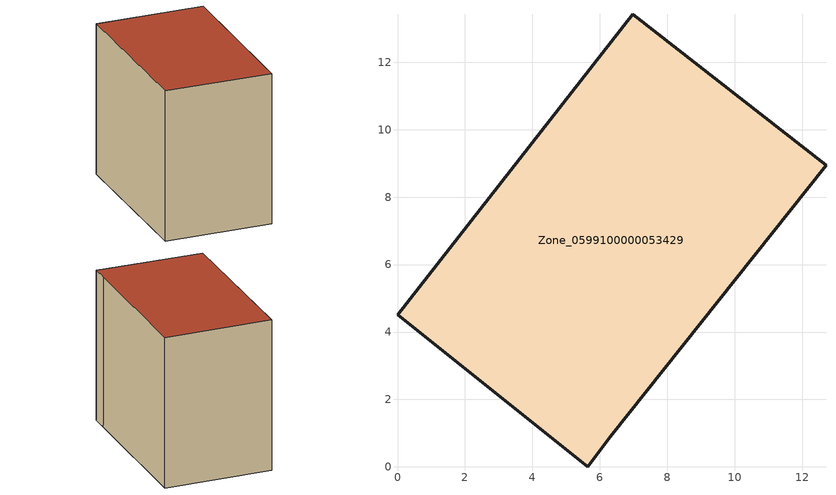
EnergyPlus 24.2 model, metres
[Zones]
Zone_0599100000053429
 floor ground (C_G): 0,4.51 6.98,13.43 12.71,8.95 6.31,0.89 5.64,0 z3.02
 wall outside (C_F): 6.98,13.43 0,4.51 5.64,0 6.31,0.89 12.71,8.95 6.98,13.43 z3.02:13.34
 roof outside (C_R): 12.71,8.95 6.98,13.43 0,4.51 5.64,0 6.31,0.89 z13.34
[BUILDING]
Pand.0599100000053429: North Axis=0; Terrain=City; Loads Convergence Tolerance Value=0.04; Temperature Convergence Tolerance Value=0.4; Solar Distribution=FullExterior; Maximum Number of Warmup Days=25; Minimum Number of Warmup Days=1
[Site:Location]
Rotterdam.The.Hague.AP_ZH_NLD Design_Conditions: Latitude=51.96; Longitude=4.45; Time Zone=1; Elevation=-4.5
[SITE:GROUNDTEMPERATURE:BUILDINGSURFACE]
18, 18, 18, 18, 18, 18, 18, 18, 18, 18, 18, 18
[MATERIAL] Thermal Absorptance=0.9; Solar Absorptance=0.7; Visible Absorptance=0.7
Name | Roughness | Thickness | Conductivity | Density | Specific Heat
G.TI.1946 | MediumSmooth | 0.15 | 1 | 540 | 1210
F.TI.1946 | Rough | 0.3 | 0.857143 | 1920 | 840
R.TI.1946 | MediumRough | 0.2 | 0.1 | 1500 | 1000
[CONSTRUCTION]
C_G: G.TI.1946
C_F: F.TI.1946
C_R: R.TI.1946
[ZONE]
Zone_0599100000053429: Type=1; Multiplier=1; Ceiling Height=Autocalculate; Volume=Autocalculate; Floor Area=autocalculate; Part of Total Floor Area=Yes
[ZONEINFILTRATION:DESIGNFLOWRATE]
Infil_Zone_0599100000053429: Zone or ZoneList or Space or SpaceList=Zone_0599100000053429; Schedule=AlwaysOn; Design Flow Rate Calculation Method=Flow/Area; Flow Rate per Floor Area=0.003; Constant Term Coefficient=1; Temperature Term Coefficient=0; Velocity Term Coefficient=0; Velocity Squared Term Coefficient=0
[HVACTEMPLATE:ZONE:IDEALLOADSAIRSYSTEM]
Zone_0599100000053429: Maximum Heating Supply Air Temperature=50; Minimum Cooling Supply Air Temperature=13; Maximum Heating Supply Air Humidity Ratio=0.0156; Minimum Cooling Supply Air Humidity Ratio=0.0077; Heating Limit=NoLimit; Cooling Limit=NoLimit; Dehumidification Control Type=ConstantSensibleHeatRatio; Cooling Sensible Heat Ratio=0.7; Dehumidification Setpoint=60; Humidification Control Type=None; Humidification Setpoint=30; Outdoor Air Method=None; Outdoor Air Flow Rate per Person=0.00944; Outdoor Air Flow Rate per Zone Floor Area=0; Outdoor Air Flow Rate per Zone=0; Demand Controlled Ventilation Type=None; Outdoor Air Economizer Type=NoEconomizer; Heat Recovery Type=None; Sensible Heat Recovery Effectiveness=0.7; Latent Heat Recovery Effectiveness=0.65
[ZONECONTROL:THERMOSTAT]
ThermostatControl_Zone_0599100000053429: Zone or ZoneList=Zone_0599100000053429; Control Type Schedule=DualSetpointControlType; Control 1=Thermostat_Zone_0599100000053429; Temperature Difference Between Cutout And Setpoint=0
[THERMOSTATSETPOINT:DUALSETPOINT]
Thermostat_Zone_0599100000053429: Heating Setpoint Temperature Schedule=HeatingSetpoint_Zone_0599100000053429; Cooling Setpoint Temperature Schedule=CoolingSetpoint_Zone_0599100000053429
[SCHEDULE:COMPACT]
HeatingSetpoint_Zone_0599100000053429: Through: 12/31, For: AllDays, Until: 24:00, 21
CoolingSetpoint_Zone_0599100000053429: Through: 12/31, For: AllDays, Until: 24:00, 24
DualSetpointControlType: Through: 12/31, For: AllDays, Until: 24:00, 4
AlwaysOn: Through: 12/31, For: AllDays, Until: 24:00, 1
